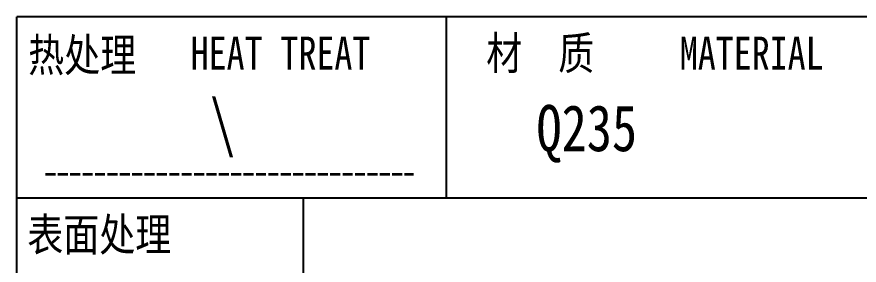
# Model space of a CAD drawing. Header units: millimetres. Extents: x 1333 to 70140, y -42879 to -5704.
# Drawn here: x 67315.7 to 67443.3, y -26095 to -26057.4 of the extents above; entities that cross this region are included whole.
import ezdxf
from ezdxf.enums import TextEntityAlignment as Align

# ---------------------------------------------------------------- set-up
doc = ezdxf.new("R2010")
doc.units = ezdxf.units.MM
doc.header["$LTSCALE"] = 0.5
doc.linetypes.add('AM_ISO02W050x2', pattern=[3.75, 3, -0.75])
doc.layers.add('图\\M+19E79\\M+195B6\\M+18E9A', color=7, linetype='Continuous')
doc.layers.add('材质', color=7, linetype='Continuous')
for name, color, linetype, lineweight in [('图框', 7, 'Continuous', 18), ('热处理', 7, 'Continuous', 20), ('粗虚线', 6, 'AM_ISO02W050x2', 35)]:
    doc.layers.add(name, color=color, linetype=linetype, lineweight=lineweight)
doc.styles.add('国标', font='simfang.ttf', dxfattribs={"width": 0.8})

# ---------------------------------------------------------------- blocks, each defined once
blk = doc.blocks.new('GZDEH零件A3图框V01版')
at = {"layer": '图\\M+19E79\\M+195B6\\M+18E9A', "color": 7}
blk.add_line((3272.49, -1788.461), (3092.49, -1788.461), dxfattribs=at)
at = {"layer": '图\\M+19E79\\M+195B6\\M+18E9A', "color": 9}
for p, q in [((3272.49, -1788.461), (3092.49, -1788.461)), ((3124.99, -1788.461), (3124.99, -1802.211)), ((3181.99, -1802.211), (3092.49, -1802.211)), ((3114.17, -1802.211), (3114.17, -1815.961))]:
    blk.add_line(p, q, dxfattribs=at)
at = {"layer": '图\\M+19E79\\M+195B6\\M+18E9A', "color": 9, "linetype": 'Continuous'}
blk.add_line((3092.49, -1832.961), (3092.49, -1788.461), dxfattribs=at)
at = {"layer": '图\\M+19E79\\M+195B6\\M+18E9A', "color": 9, "style": '国标', "width": 0.8}
for s, p in [('材  质', (3128.037, -1792.46)), ('热处理', (3093.349, -1792.606)), ('表面处理', (3093.275, -1806.208))]:
    blk.add_text(s, height=2.5, dxfattribs=at).set_placement(p)
for s, p in [('HEAT TREAT', (3112.454, -1792.456)), ('MATERIAL', (3148.136, -1792.46))]:
    blk.add_text(s, height=2.5, dxfattribs=at).set_placement(p, align=Align.CENTER)
blk = doc.blocks.new('DEH A3')
at = {"layer": '图框'}
blk.add_blockref('GZDEH零件A3图框V01版', (-2857.49, 1846.461), dxfattribs=at)

msp = doc.modelspace()

# ---------------------------------------------------------------- linework, layer by layer
at = {"layer": '粗虚线'}
msp.add_line((67320.085, -26081.255), (67375.807, -26081.255), dxfattribs=at)

# ---------------------------------------------------------------- block references
at = {"layer": '图框', "xscale": 2.000000000000017, "yscale": 2.000000000000017, "zscale": 2.000000000000017, "rotation": 359.9999925153066}
msp.add_blockref('DEH A3', (66845.736, -26173.398), dxfattribs=at)

# ---------------------------------------------------------------- texts
at = {"layer": '材质', "color": 3, "style": '国标', "width": 0.8}
msp.add_text('Q235', height=7, rotation=359.99999, dxfattribs=at).set_placement((67402.052, -26077.758), align=Align.CENTER)
at = {"layer": '热处理', "color": 3, "style": '国标', "width": 0.8}
msp.add_text('\\', height=7, rotation=359.99999, dxfattribs=at).set_placement((67346.895, -26077.005), align=Align.CENTER)

doc.saveas('drawing.dxf')
